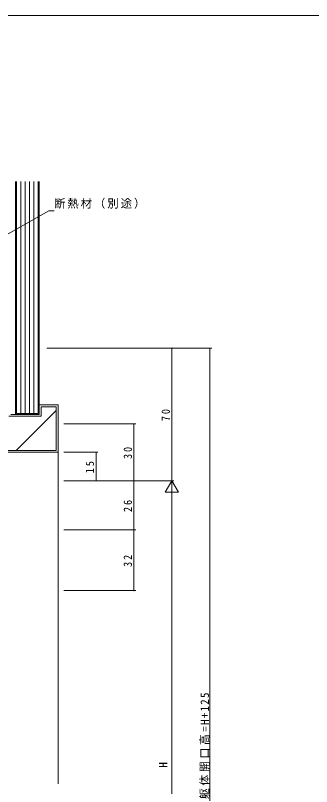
# Model space of a CAD drawing. Units: millimetres, scale not verified. Extents: x -567 to 567, y -403 to 403.
# Drawn here: x -300.2 to -144.1, y -8.2 to 399 of the extents above; entities that cross this region are included whole.
import ezdxf
from ezdxf.enums import TextEntityAlignment as Align

# ---------------------------------------------------------------- set-up
doc = ezdxf.new("R2010")
doc.units = ezdxf.units.MM
doc.header["$LTSCALE"] = 2
for name, color, linetype, lineweight in [('0-1_YKK_ZWAK', 7, 'Continuous', 18), ('0-6_YKK_D', 6, 'Continuous', 18), ('0-7_YSS_K', 3, 'Continuous', 18)]:
    doc.layers.add(name, color=color, linetype=linetype, lineweight=lineweight)
doc.styles.add('ＭＳ ゴシック', font='')
doc.styles.get('ＭＳ ゴシック').set_extended_font_data('MS Gothic')

msp = doc.modelspace()

# ---------------------------------------------------------------- linework, layer by layer
at = {"layer": '0-1_YKK_ZWAK'}
msp.add_line((537.274, 399), (-562.726, 399), dxfattribs=at)
at = {"layer": '0-6_YKK_D'}
for p, q in [((-318.492, 275.601), (-282.568, 295.903)), ((-282.568, 295.903), (-279.868, 295.903)), ((-283.631, 223.31), (-196.726, 223.31)), ((-283.631, 223.31), (-216.726, 223.31)), ((-217.726, 153.31), (-217.726, 223.31)), ((-197.725, -201.69), (-197.726, 223.31)), ((-274.726, 183.31), (-236.726, 183.31)), ((-237.726, 153.31), (-237.726, 183.31)), ((-274.726, 168.31), (-256.726, 168.31)), ((-257.726, 153.31), (-257.726, 168.31)), ((-274.726, 153.31), (-256.726, 153.31)), ((-274.726, 153.31), (-216.726, 153.31)), ((-274.726, 153.31), (-236.726, 153.31)), ((-274.726, 153.31), (-216.726, 153.31)), ((-274.726, 153.31), (-236.726, 153.31)), ((-237.726, 153.31), (-237.726, 127.31)), ((-217.726, 153.31), (-221.226, 147.248)), ((-217.726, 153.31), (-217.726, 141.185)), ((-217.726, 153.31), (-214.226, 147.248)), ((-221.226, 147.248), (-214.226, 147.248)), ((-217.726, 146.31), (-217.726, -139.69)), ((-274.726, 127.31), (-236.726, 127.31)), ((-274.726, 127.31), (-236.726, 127.31)), ((-237.726, 127.31), (-237.726, 95.31)), ((-274.726, 95.31), (-236.726, 95.31))]:
    msp.add_line(p, q, dxfattribs=at)
for centre, start, end in [((-217.726, 223.31), 90, 270), ((-217.726, 223.31), 270, 90), ((-197.726, 223.31), 90.00027, 270.00027), ((-197.726, 223.31), 270.00027, 90.00027), ((-237.726, 183.31), 90, 270), ((-237.726, 183.31), 270, 90), ((-257.726, 168.31), 90, 270), ((-257.726, 168.31), 270, 90), ((-257.726, 153.31), 90, 270), ((-257.726, 153.31), 270, 90), ((-237.726, 153.31), 90, 270), ((-237.726, 153.31), 270, 90), ((-237.726, 127.31), 90, 270), ((-237.726, 127.31), 90, 270), ((-237.726, 127.31), 270, 90), ((-237.726, 127.31), 270, 90), ((-237.726, 95.31), 90, 270), ((-237.726, 95.31), 270, 90)]:
    msp.add_arc(centre, 0.106, start, end, dxfattribs=at)
at = {"layer": '0-7_YSS_K'}
for p, q in [((-300.226, 188.31), (-300.227, 311.32)), ((-299.726, 188.81), (-299.727, 311.32)), ((-297.426, 188.81), (-297.427, 311.32)), ((-295.126, 188.81), (-295.127, 311.32)), ((-292.826, 188.81), (-292.827, 311.32)), ((-290.526, 188.81), (-290.527, 311.32)), ((-288.227, 311.32), (-288.226, 188.81)), ((-287.727, 311.32), (-287.726, 188.31)), ((-299.726, 251.334), (-299.726, 288.51)), ((-287.726, 188.31), (-287.726, 193.31)), ((-287.726, 193.31), (-277.726, 193.31)), ((-286.726, 192.31), (-278.726, 192.31)), ((-286.726, 187.31), (-286.726, 192.31)), ((-278.726, 192.31), (-278.726, 169.31)), ((-277.726, 168.31), (-277.726, 193.31)), ((-286.726, 187.31), (-303.726, 187.31)), ((-287.726, 188.31), (-302.726, 188.31)), ((-287.726, 188.31), (-300.226, 188.31)), ((-299.795, 169.31), (-278.726, 190.378)), ((-288.226, 188.81), (-299.726, 188.81)), ((-402.726, 168.31), (-277.726, 168.31)), ((-278.726, 169.31), (-401.726, 169.31)), ((-277.726, 168.31), (-277.726, -6.69))]:
    msp.add_line(p, q, dxfattribs=at)

# ---------------------------------------------------------------- texts
at = {"layer": '0-6_YKK_D', "color": 7, "style": 'ＭＳ ゴシック'}
msp.add_text('H', height=4.399, rotation=90, dxfattribs=at).set_placement((-218.726, 1.71), align=Align.BOTTOM_LEFT)
at = {"layer": '0-6_YKK_D', "color": 7, "insert": (-279.868, 296.903), "char_height": 4.399, "attachment_point": 7, "style": 'ＭＳ ゴシック'}
msp.add_mtext('\\T1.17;断熱材（別途）', dxfattribs=at)
at = {"layer": '0-6_YKK_D', "color": 7, "char_height": 4.399, "attachment_point": 7, "rotation": 90, "style": 'ＭＳ ゴシック'}
for s, insert in [('\\T1.37;\\W0.9;70', (-218.726, 184.79)), ('\\T1.37;\\W0.9;30', (-238.726, 164.79)), ('\\T1.37;\\W0.9;15', (-258.726, 157.29)), ('\\T1.37;\\W0.9;26', (-238.726, 136.79)), ('\\T1.37;\\W0.9;32', (-238.726, 107.79)), ('\\T1.25;\\W0.95;躯体開口高=H+125', (-197.725, -14.79))]:
    msp.add_mtext(s, dxfattribs=dict(at, insert=insert))

doc.saveas('drawing.dxf')
